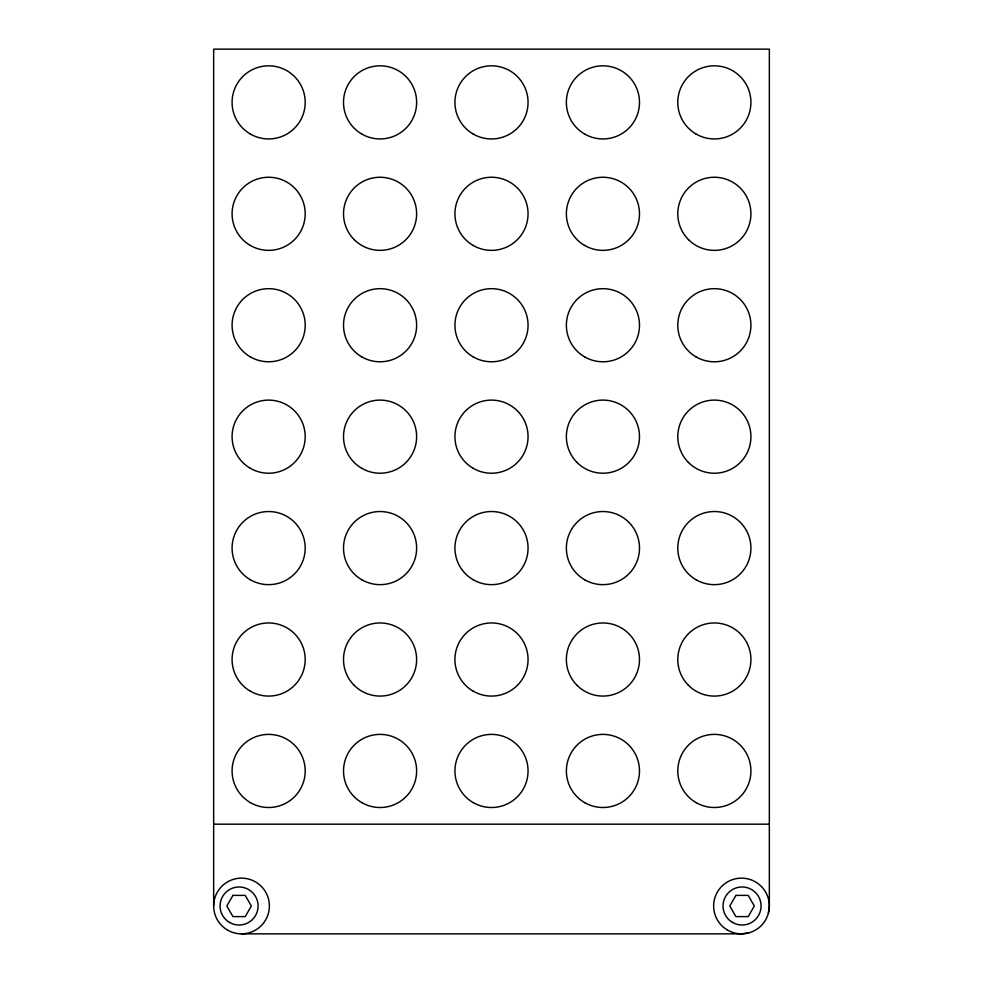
<?xml version="1.0" encoding="UTF-8"?>
<svg xmlns="http://www.w3.org/2000/svg" width="983" height="983" viewBox="0 0 983 983"><rect width="100%" height="100%" fill="white"/><g stroke="black" fill="none" stroke-linecap="round" stroke-linejoin="round"><path stroke-width="1.47" d="M768.387 913.207L769.345 905.994L769.345 49.15L213.655 49.15L213.655 905.994M748.69 932.904L741.477 933.85L241.523 933.85M213.655 824.172L769.345 824.172M232.946 895.378L226.815 905.994L232.946 916.611L245.209 916.611L251.341 905.994L245.209 895.378L232.946 895.378M735.923 895.378L729.779 905.994L735.923 916.611L748.186 916.611L754.317 905.994L748.186 895.378L735.923 895.378M229.58 922.459A19.009 19.009 0 0 0 258.087 905.994A19.009 19.009 0 0 0 229.58 889.529A19.009 19.009 0 0 0 229.58 922.459M732.544 922.459A19.009 19.009 0 0 0 761.063 905.994A19.009 19.009 0 0 0 732.544 889.529A19.009 19.009 0 0 0 732.544 922.459M688.505 462.514A36.555 36.555 0 0 0 749.673 446.122A36.555 36.555 0 0 0 704.897 401.347A36.555 36.555 0 0 0 688.505 462.514M577.082 462.514A36.555 36.555 0 0 0 638.237 446.122A36.555 36.555 0 0 0 593.462 401.347A36.555 36.555 0 0 0 577.082 462.514M361.793 468.326A36.555 36.555 0 0 0 416.632 436.661A36.555 36.555 0 0 0 361.793 405.008A36.555 36.555 0 0 0 361.793 468.326M361.793 579.749A36.555 36.555 0 0 0 416.632 548.096A36.555 36.555 0 0 0 361.793 516.431A36.555 36.555 0 0 0 361.793 579.749M250.37 579.749A36.555 36.555 0 0 0 305.197 548.096A36.555 36.555 0 0 0 250.37 516.431A36.555 36.555 0 0 0 250.37 579.749M696.075 579.749A36.555 36.555 0 0 0 750.914 548.096A36.555 36.555 0 0 0 696.075 516.431A36.555 36.555 0 0 0 696.075 579.749M473.216 468.326A36.555 36.555 0 0 0 528.055 436.661A36.555 36.555 0 0 0 473.216 405.008A36.555 36.555 0 0 0 473.216 468.326M250.37 468.326A36.555 36.555 0 0 0 305.197 436.661A36.555 36.555 0 0 0 250.37 405.008A36.555 36.555 0 0 0 250.37 468.326M696.075 356.89A36.555 36.555 0 0 0 750.914 325.238A36.555 36.555 0 0 0 696.075 293.573A36.555 36.555 0 0 0 696.075 356.89M584.652 356.89A36.555 36.555 0 0 0 639.491 325.238A36.555 36.555 0 0 0 584.652 293.573A36.555 36.555 0 0 0 584.652 356.89M473.216 356.89A36.555 36.555 0 0 0 528.055 325.238A36.555 36.555 0 0 0 473.216 293.573A36.555 36.555 0 0 0 473.216 356.89M361.793 356.89A36.555 36.555 0 0 0 416.632 325.238A36.555 36.555 0 0 0 361.793 293.573A36.555 36.555 0 0 0 361.793 356.89M250.37 356.89A36.555 36.555 0 0 0 305.197 325.238A36.555 36.555 0 0 0 250.37 293.573A36.555 36.555 0 0 0 250.37 356.89M688.505 239.655A36.555 36.555 0 0 0 749.673 223.264A36.555 36.555 0 0 0 704.897 178.501A36.555 36.555 0 0 0 688.505 239.655M584.652 245.467A36.555 36.555 0 0 0 639.491 213.803A36.555 36.555 0 0 0 584.652 182.15A36.555 36.555 0 0 0 584.652 245.467M473.216 245.467A36.555 36.555 0 0 0 528.055 213.803A36.555 36.555 0 0 0 473.216 182.15A36.555 36.555 0 0 0 473.216 245.467M354.224 239.655A36.555 36.555 0 0 0 415.379 223.264A36.555 36.555 0 0 0 370.616 178.501A36.555 36.555 0 0 0 354.224 239.655M250.37 245.467A36.555 36.555 0 0 0 305.197 213.803A36.555 36.555 0 0 0 250.37 182.15A36.555 36.555 0 0 0 250.37 245.467M696.075 134.044A36.555 36.555 0 0 0 750.914 102.379A36.555 36.555 0 0 0 696.075 70.715A36.555 36.555 0 0 0 696.075 134.044M584.652 134.044A36.555 36.555 0 0 0 639.491 102.379A36.555 36.555 0 0 0 584.652 70.715A36.555 36.555 0 0 0 584.652 134.044M473.216 134.044A36.555 36.555 0 0 0 528.055 102.379A36.555 36.555 0 0 0 473.216 70.715A36.555 36.555 0 0 0 473.216 134.044M361.793 134.044A36.555 36.555 0 0 0 416.632 102.379A36.555 36.555 0 0 0 361.793 70.715A36.555 36.555 0 0 0 361.793 134.044M250.37 134.044A36.555 36.555 0 0 0 305.197 102.379A36.555 36.555 0 0 0 250.37 70.715A36.555 36.555 0 0 0 250.37 134.044M584.652 579.749A36.555 36.555 0 0 0 639.491 548.096A36.555 36.555 0 0 0 584.652 516.431A36.555 36.555 0 0 0 584.652 579.749M473.216 579.749A36.555 36.555 0 0 0 528.055 548.096A36.555 36.555 0 0 0 473.216 516.431A36.555 36.555 0 0 0 473.216 579.749M688.505 685.372A36.555 36.555 0 0 0 749.673 668.981A36.555 36.555 0 0 0 704.897 624.205A36.555 36.555 0 0 0 688.505 685.372M577.082 685.372A36.555 36.555 0 0 0 638.237 668.981A36.555 36.555 0 0 0 593.462 624.205A36.555 36.555 0 0 0 577.082 685.372M473.216 691.184A36.555 36.555 0 0 0 528.055 659.519A36.555 36.555 0 0 0 473.216 627.854A36.555 36.555 0 0 0 473.216 691.184M354.224 685.372A36.555 36.555 0 0 0 415.379 668.981A36.555 36.555 0 0 0 370.616 624.205A36.555 36.555 0 0 0 354.224 685.372M250.37 691.184A36.555 36.555 0 0 0 305.197 659.519A36.555 36.555 0 0 0 250.37 627.854A36.555 36.555 0 0 0 250.37 691.184M696.075 802.607A36.555 36.555 0 0 0 750.914 770.942A36.555 36.555 0 0 0 696.075 739.29A36.555 36.555 0 0 0 696.075 802.607M584.652 802.607A36.555 36.555 0 0 0 639.491 770.942A36.555 36.555 0 0 0 584.652 739.29A36.555 36.555 0 0 0 584.652 802.607M473.216 802.607A36.555 36.555 0 0 0 528.055 770.942A36.555 36.555 0 0 0 473.216 739.29A36.555 36.555 0 0 0 473.216 802.607M361.793 802.607A36.555 36.555 0 0 0 416.632 770.942A36.555 36.555 0 0 0 361.793 739.29A36.555 36.555 0 0 0 361.793 802.607M250.37 802.607A36.555 36.555 0 0 0 305.197 770.942A36.555 36.555 0 0 0 250.37 739.29A36.555 36.555 0 0 0 250.37 802.607M727.555 930.115A27.856 27.856 0 0 0 769.345 905.994A27.856 27.856 0 0 0 727.555 881.874A27.856 27.856 0 0 0 727.555 930.115M227.589 930.115A27.856 27.856 0 0 0 269.379 905.994A27.856 27.856 0 0 0 227.589 881.874A27.856 27.856 0 0 0 227.589 930.115"/></g></svg>
